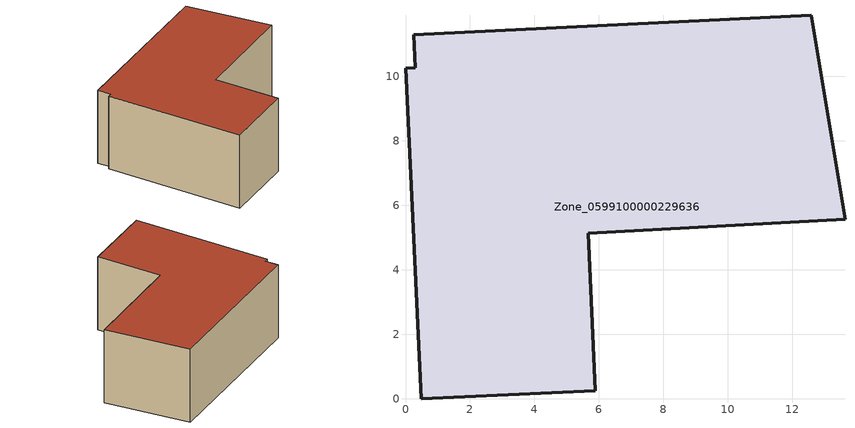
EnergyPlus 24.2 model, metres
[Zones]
Zone_0599100000229636
 floor ground (C_G): 0.3,10.26 0.25,11.29 12.59,11.89 13.63,5.56 5.66,5.13 5.89,0.25 0.48,0 0,10.25 z0
 wall outside (C_F): 0.48,0 5.89,0.25 5.66,5.13 13.63,5.56 12.59,11.89 0.25,11.29 0.3,10.26 0,10.25 0.48,0 z0:5.91
 roof outside (C_R): 0.25,11.29 0.3,10.26 0,10.25 0.48,0 5.89,0.25 5.66,5.13 13.63,5.56 12.59,11.89 z5.91
[BUILDING]
Pand.0599100000229636: North Axis=0; Terrain=City; Loads Convergence Tolerance Value=0.04; Temperature Convergence Tolerance Value=0.4; Solar Distribution=FullExterior; Maximum Number of Warmup Days=25; Minimum Number of Warmup Days=1
[Site:Location]
Rotterdam.The.Hague.AP_ZH_NLD Design_Conditions: Latitude=51.96; Longitude=4.45; Time Zone=1; Elevation=-4.5
[SITE:GROUNDTEMPERATURE:BUILDINGSURFACE]
18, 18, 18, 18, 18, 18, 18, 18, 18, 18, 18, 18
[MATERIAL] Thermal Absorptance=0.9; Solar Absorptance=0.7; Visible Absorptance=0.7
Name | Roughness | Thickness | Conductivity | Density | Specific Heat
G.TC.1946-1964 | MediumSmooth | 0.15 | 1 | 540 | 1210
F.TC.1946-1964 | Rough | 0.3 | 0.857143 | 1920 | 840
R.TC.1946-1964 | MediumRough | 0.2 | 0.235294 | 1500 | 1000
[CONSTRUCTION]
C_G: G.TC.1946-1964
C_F: F.TC.1946-1964
C_R: R.TC.1946-1964
[ZONE]
Zone_0599100000229636: Type=1; Multiplier=1; Ceiling Height=Autocalculate; Volume=Autocalculate; Floor Area=autocalculate; Part of Total Floor Area=Yes
[ZONEINFILTRATION:DESIGNFLOWRATE]
Infil_Zone_0599100000229636: Zone or ZoneList or Space or SpaceList=Zone_0599100000229636; Schedule=AlwaysOn; Design Flow Rate Calculation Method=Flow/Area; Flow Rate per Floor Area=0.003; Constant Term Coefficient=1; Temperature Term Coefficient=0; Velocity Term Coefficient=0; Velocity Squared Term Coefficient=0
[HVACTEMPLATE:ZONE:IDEALLOADSAIRSYSTEM]
Zone_0599100000229636: Maximum Heating Supply Air Temperature=50; Minimum Cooling Supply Air Temperature=13; Maximum Heating Supply Air Humidity Ratio=0.0156; Minimum Cooling Supply Air Humidity Ratio=0.0077; Heating Limit=NoLimit; Cooling Limit=NoLimit; Dehumidification Control Type=ConstantSensibleHeatRatio; Cooling Sensible Heat Ratio=0.7; Dehumidification Setpoint=60; Humidification Control Type=None; Humidification Setpoint=30; Outdoor Air Method=None; Outdoor Air Flow Rate per Person=0.00944; Outdoor Air Flow Rate per Zone Floor Area=0; Outdoor Air Flow Rate per Zone=0; Demand Controlled Ventilation Type=None; Outdoor Air Economizer Type=NoEconomizer; Heat Recovery Type=None; Sensible Heat Recovery Effectiveness=0.7; Latent Heat Recovery Effectiveness=0.65
[ZONECONTROL:THERMOSTAT]
ThermostatControl_Zone_0599100000229636: Zone or ZoneList=Zone_0599100000229636; Control Type Schedule=DualSetpointControlType; Control 1=Thermostat_Zone_0599100000229636; Temperature Difference Between Cutout And Setpoint=0
[THERMOSTATSETPOINT:DUALSETPOINT]
Thermostat_Zone_0599100000229636: Heating Setpoint Temperature Schedule=HeatingSetpoint_Zone_0599100000229636; Cooling Setpoint Temperature Schedule=CoolingSetpoint_Zone_0599100000229636
[SCHEDULE:COMPACT]
HeatingSetpoint_Zone_0599100000229636: Through: 12/31, For: AllDays, Until: 24:00, 21
CoolingSetpoint_Zone_0599100000229636: Through: 12/31, For: AllDays, Until: 24:00, 24
DualSetpointControlType: Through: 12/31, For: AllDays, Until: 24:00, 4
AlwaysOn: Through: 12/31, For: AllDays, Until: 24:00, 1
